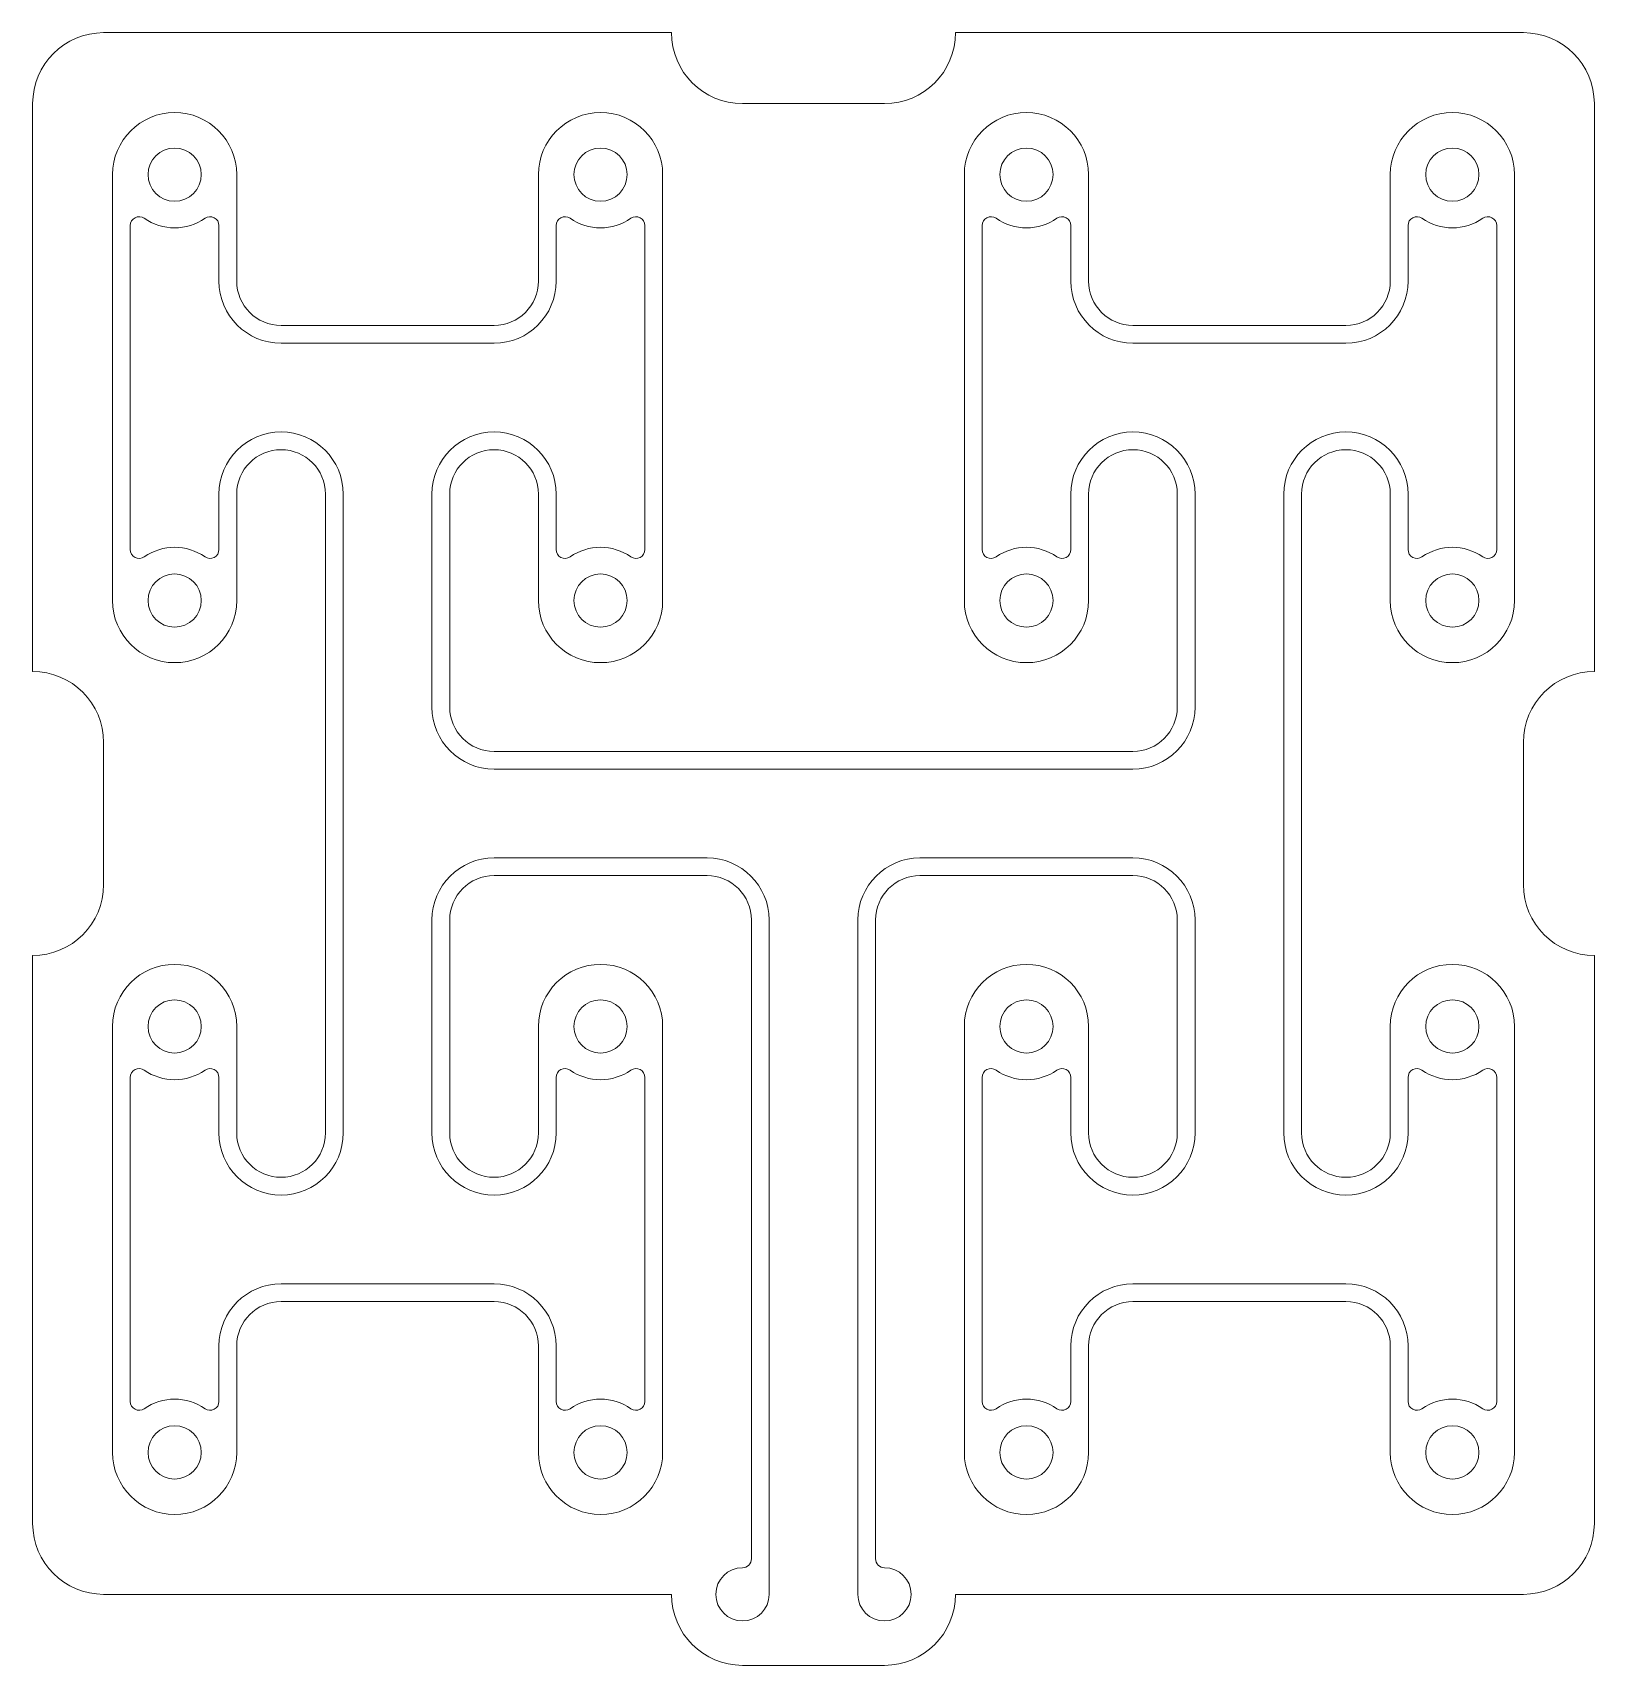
# Model space of a CAD drawing. Header units: millimetres. Extents: x -44 to 44, y -48 to 44.
import ezdxf

# ---------------------------------------------------------------- set-up
doc = ezdxf.new("R2010")
doc.units = ezdxf.units.MM
doc.layers.add('CuttingLines_0p003mm', color=5, linetype='CONTINUOUS', lineweight=0, true_color=0x0000ff)

msp = doc.modelspace()

# ---------------------------------------------------------------- linework, layer by layer
at = {"layer": 'CuttingLines_0p003mm'}
for p, q in [((-40, 44), (-8, 44)), ((8, 44), (40, 44)), ((-44, 40), (-44, 8)), ((-4, 40), (4, 40)), ((44, 8), (44, 40)), ((-39.5, 36), (-39.5, 12)), ((-32.5, 30), (-32.5, 36)), ((-15.5, 36), (-15.5, 30)), ((-8.5, 36), (-8.5, 12)), ((8.5, 36), (8.5, 12)), ((15.5, 30), (15.5, 36)), ((32.5, 36), (32.5, 30)), ((39.5, 36), (39.5, 12)), ((-38.5, 33.128), (-38.5, 14.872)), ((-33.5, 30), (-33.5, 33.128)), ((-14.5, 33.128), (-14.5, 30)), ((-9.5, 33.128), (-9.5, 14.872)), ((9.5, 33.128), (9.5, 14.872)), ((14.5, 30), (14.5, 33.128)), ((33.5, 33.128), (33.5, 30)), ((38.5, 33.128), (38.5, 14.872)), ((-18, 27.5), (-30, 27.5)), ((18, 27.5), (30, 27.5)), ((-18, 26.5), (-30, 26.5)), ((18, 26.5), (30, 26.5)), ((-33.5, 18), (-33.5, 14.872)), ((-32.5, 18), (-32.5, 12)), ((-27.5, -18), (-27.5, 18)), ((-26.5, -18), (-26.5, 18)), ((-21.5, 6), (-21.5, 18)), ((-20.5, 6), (-20.5, 18)), ((-15.5, 18), (-15.5, 12)), ((-14.5, 18), (-14.5, 14.872)), ((14.5, 18), (14.5, 14.872)), ((15.5, 18), (15.5, 12)), ((20.5, 6), (20.5, 18)), ((21.5, 6), (21.5, 18)), ((26.5, 18), (26.5, -18)), ((27.5, 18), (27.5, -18)), ((32.5, 18), (32.5, 12)), ((33.5, 18), (33.5, 14.872)), ((-40, 4), (-40, -4)), ((40, 4), (40, -4)), ((-18, 3.5), (18, 3.5)), ((-18, 2.5), (18, 2.5)), ((-18, -2.5), (-6, -2.5)), ((6, -2.5), (18, -2.5)), ((-18, -3.5), (-6, -3.5)), ((6, -3.5), (18, -3.5)), ((-21.5, -18), (-21.5, -6)), ((-20.5, -18), (-20.5, -6)), ((-3.5, -6), (-3.5, -42)), ((-2.5, -6), (-2.5, -44)), ((2.5, -6), (2.5, -44)), ((3.5, -6), (3.5, -42)), ((20.5, -6), (20.5, -18)), ((21.5, -6), (21.5, -18)), ((-44, -8), (-44, -40)), ((44, -40), (44, -8)), ((-39.5, -12), (-39.5, -36)), ((-32.5, -12), (-32.5, -18)), ((-15.5, -12), (-15.5, -18)), ((-8.5, -12), (-8.5, -36)), ((8.5, -12), (8.5, -36)), ((15.5, -12), (15.5, -18)), ((32.5, -12), (32.5, -18)), ((39.5, -12), (39.5, -36)), ((-38.5, -14.872), (-38.5, -33.128)), ((-33.5, -14.872), (-33.5, -18)), ((-14.5, -14.872), (-14.5, -18)), ((-9.5, -14.872), (-9.5, -33.128)), ((9.5, -14.872), (9.5, -33.128)), ((14.5, -14.872), (14.5, -18)), ((33.5, -14.872), (33.5, -18)), ((38.5, -14.872), (38.5, -33.128)), ((-18, -26.5), (-30, -26.5)), ((18, -26.5), (30, -26.5)), ((-18, -27.5), (-30, -27.5)), ((18, -27.5), (30, -27.5)), ((-33.5, -33.128), (-33.5, -30)), ((-32.5, -36), (-32.5, -30)), ((-15.5, -36), (-15.5, -30)), ((-14.5, -33.128), (-14.5, -30)), ((14.5, -30), (14.5, -33.128)), ((15.5, -30), (15.5, -36)), ((32.5, -30), (32.5, -36)), ((33.5, -30), (33.5, -33.128)), ((-4, -42.5), (-4, -42.5)), ((4, -42.5), (4, -42.5)), ((-40, -44), (-8, -44)), ((8, -44), (40, -44)), ((4, -48), (-4, -48))]:
    msp.add_line(p, q, dxfattribs=at)
for centre in [(-36, 36), (-12, 36), (12, 36), (36, 36), (-36, 12), (-12, 12), (12, 12), (36, 12), (-36, -12), (-12, -12), (12, -12), (36, -12), (-36, -36), (-12, -36), (12, -36), (36, -36)]:
    msp.add_circle(centre, 1.5, dxfattribs=at)
for centre, radius, start, end in [((-40, 40), 4, 90, 180), ((-4, 44), 4, 180, 270), ((4, 44), 4, 270, 0), ((40, 40), 4, 0, 90), ((-36, 36), 3.5, 0, 180), ((-12, 36), 3.5, 0, 180), ((12, 36), 3.5, 0, 180), ((36, 36), 3.5, 0, 180), ((-38, 33.128), 0.5, 55.1501, 180), ((-36, 36), 3, 235.1501, 304.8499), ((-34, 33.128), 0.5, 360, 124.8499), ((-14, 33.128), 0.5, 55.1501, 180), ((-12, 36), 3, 235.1501, 304.8499), ((-10, 33.128), 0.5, 0, 124.8499), ((10, 33.128), 0.5, 55.1501, 180), ((12, 36), 3, 235.1501, 304.8499), ((14, 33.128), 0.5, 0, 124.8499), ((34, 33.128), 0.5, 55.1501, 180), ((36, 36), 3, 235.1501, 304.8499), ((38, 33.128), 0.5, 0, 124.8499), ((-30, 30), 3.5, 180, 270), ((-30, 30), 2.5, 180, 270), ((-18, 30), 2.5, 270, 0), ((-18, 30), 3.5, 270, 0), ((18, 30), 3.5, 180, 270), ((18, 30), 2.5, 180, 270), ((30, 30), 2.5, 270, 0), ((30, 30), 3.5, 270, 0), ((-30, 18), 3.5, 90, 180), ((-30, 18), 3.5, 0, 90), ((-18, 18), 3.5, 90, 180), ((-18, 18), 3.5, 0, 90), ((18, 18), 3.5, 90, 180), ((18, 18), 3.5, 360, 90), ((30, 18), 3.5, 90, 180), ((30, 18), 3.5, 0, 90), ((-30, 18), 2.5, 90, 180), ((-30, 18), 2.5, 360, 90), ((-18, 18), 2.5, 90, 180), ((-18, 18), 2.5, 0, 90), ((18, 18), 2.5, 90, 180), ((18, 18), 2.5, 360, 90), ((30, 18), 2.5, 90, 180), ((30, 18), 2.5, 0, 90), ((-38, 14.872), 0.5, 180, 304.8499), ((-36, 12), 3, 55.1501, 124.8499), ((-34, 14.872), 0.5, 235.1501, 0), ((-14, 14.872), 0.5, 180, 304.8499), ((-12, 12), 3, 55.1501, 124.8499), ((-10, 14.872), 0.5, 235.1501, 360), ((10, 14.872), 0.5, 180, 304.8499), ((12, 12), 3, 55.1501, 124.8499), ((14, 14.872), 0.5, 235.1501, 0), ((34, 14.872), 0.5, 180, 304.8499), ((36, 12), 3, 55.1501, 124.8499), ((38, 14.872), 0.5, 235.1501, 0), ((-36, 12), 3.5, 180, 0), ((-12, 12), 3.5, 180, 0), ((12, 12), 3.5, 180, 0), ((36, 12), 3.5, 180, 0), ((-44, 4), 4, 0, 90), ((44, 4), 4, 90, 180), ((-18, 6), 3.5, 180, 270), ((-18, 6), 2.5, 180, 270), ((18, 6), 2.5, 270, 360), ((18, 6), 3.5, 270, 360), ((-18, -6), 3.5, 90, 180), ((-6, -6), 3.5, 0, 90), ((6, -6), 3.5, 90, 180), ((18, -6), 3.5, 0, 90), ((-18, -6), 2.5, 90, 180), ((-6, -6), 2.5, 0, 90), ((6, -6), 2.5, 90, 180), ((18, -6), 2.5, 0, 90), ((-44, -4), 4, 270, 0), ((44, -4), 4, 180, 270), ((-36, -12), 3.5, 360, 180), ((-12, -12), 3.5, 0, 180), ((12, -12), 3.5, 0, 180), ((36, -12), 3.5, 0, 180), ((-38, -14.872), 0.5, 55.1501, 180), ((-36, -12), 3, 235.1501, 304.8499), ((-34, -14.872), 0.5, 0, 124.8499), ((-14, -14.872), 0.5, 55.1501, 180), ((-12, -12), 3, 235.1501, 304.8499), ((-10, -14.872), 0.5, 360, 124.8499), ((10, -14.872), 0.5, 55.1501, 180), ((12, -12), 3, 235.1501, 304.8499), ((14, -14.872), 0.5, 0, 124.8499), ((34, -14.872), 0.5, 55.1501, 180), ((36, -12), 3, 235.1501, 304.8499), ((38, -14.872), 0.5, 0, 124.8499), ((-30, -18), 3.5, 180, 0), ((-30, -18), 2.5, 180, 0), ((-18, -18), 3.5, 180, 0), ((-18, -18), 2.5, 180, 0), ((18, -18), 3.5, 180, 0), ((18, -18), 2.5, 180, 0), ((30, -18), 3.5, 180, 0), ((30, -18), 2.5, 180, 0), ((-30, -30), 3.5, 90, 180), ((-18, -30), 3.5, 360, 90), ((18, -30), 3.5, 90, 180), ((30, -30), 3.5, 360, 90), ((-30, -30), 2.5, 90, 180), ((-18, -30), 2.5, 360, 90), ((18, -30), 2.5, 90, 180), ((30, -30), 2.5, 360, 90), ((-36, -36), 3, 55.1501, 124.8499), ((-12, -36), 3, 55.1501, 124.8499), ((12, -36), 3, 55.1501, 124.8499), ((36, -36), 3, 55.1501, 124.8499), ((-38, -33.128), 0.5, 180, 304.8499), ((-34, -33.128), 0.5, 235.1501, 0), ((-14, -33.128), 0.5, 180, 304.8499), ((-10, -33.128), 0.5, 235.1501, 0), ((10, -33.128), 0.5, 180, 304.8499), ((14, -33.128), 0.5, 235.1501, 0), ((34, -33.128), 0.5, 180, 304.8499), ((38, -33.128), 0.5, 235.1501, 0), ((-36, -36), 3.5, 180, 0), ((-12, -36), 3.5, 180, 0), ((12, -36), 3.5, 180, 0), ((36, -36), 3.5, 180, 360), ((-40, -40), 4, 180, 270), ((40, -40), 4, 270, 0), ((-4, -42), 0.5, 270, 360), ((4, -42), 0.5, 180, 270), ((-4, -44), 1.5, 90, 0), ((4, -44), 1.5, 180, 90), ((-4, -44), 4, 180, 270), ((4, -44), 4, 270, 0)]:
    msp.add_arc(centre, radius, start, end, dxfattribs=at)

doc.saveas('drawing.dxf')
